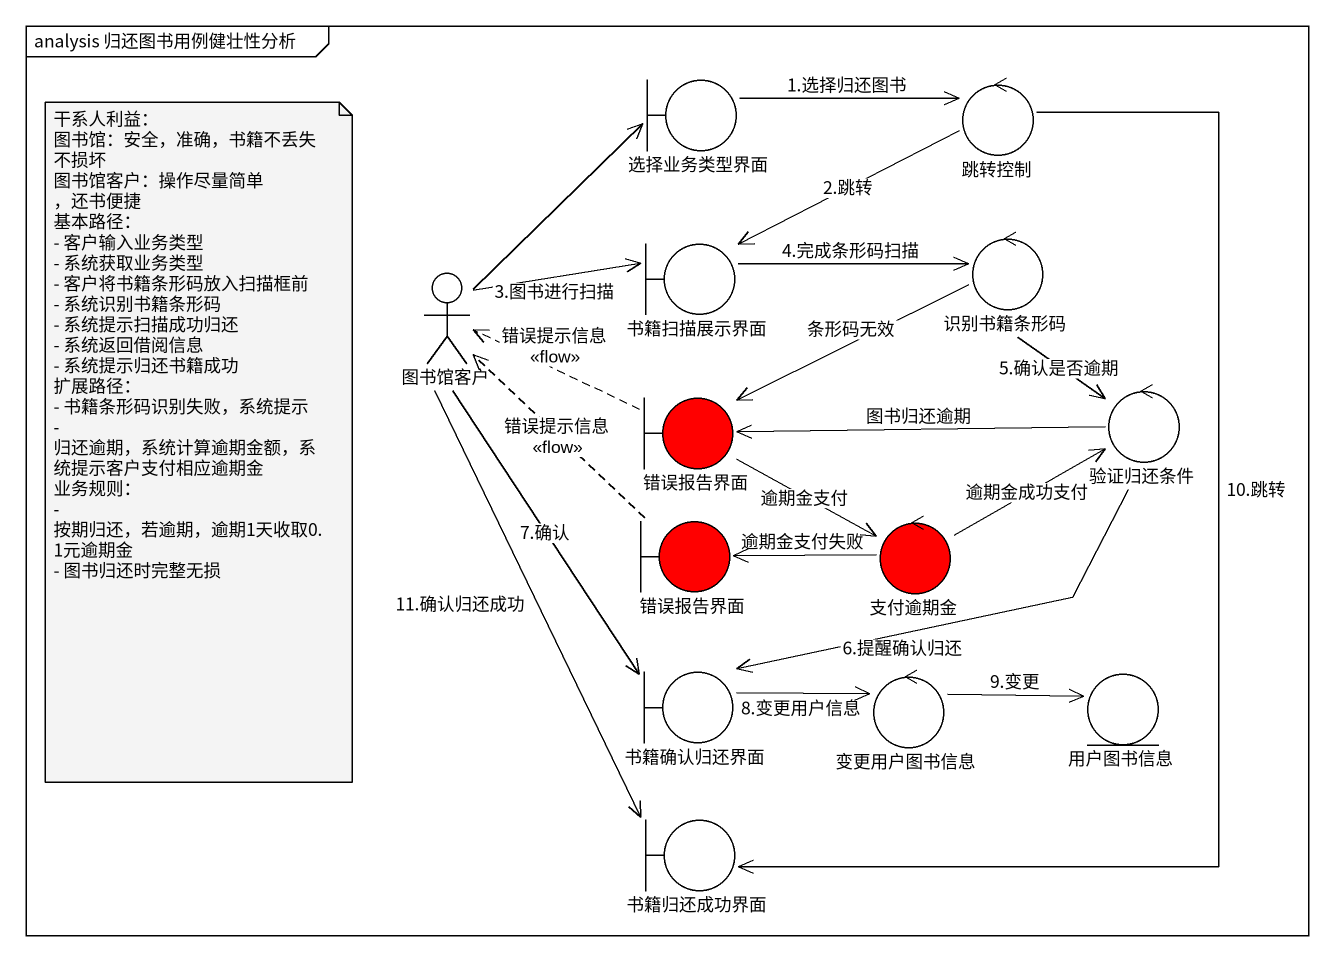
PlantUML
@startuml
mainframe analysis 归还图书用例健壮性分析
boundary 选择业务类型界面
control 跳转控制
boundary 书籍扫描展示界面
control 识别书籍条形码
actor 图书馆客户
boundary 错误报告界面 #FF0000
control 验证归还条件
boundary "错误报告界面" as 错误报告界面_2 #FF0000
control 支付逾期金 #FF0000
boundary 书籍确认归还界面
control 变更用户图书信息
entity 用户图书信息
boundary 书籍归还成功界面
选择业务类型界面 -right-> 跳转控制 : 1.选择归还图书
跳转控制 -left-> 书籍扫描展示界面 : 2.跳转
跳转控制 --> 书籍归还成功界面 : 10.跳转
书籍扫描展示界面 -right-> 识别书籍条形码 : 4.完成条形码扫描
识别书籍条形码 -left-> 错误报告界面 : 条形码无效
识别书籍条形码 --> 验证归还条件 : 5.确认是否逾期
图书馆客户 -up-> 选择业务类型界面
图书馆客户 -right-> 书籍扫描展示界面 : 3.图书进行扫描
图书馆客户 --> 书籍确认归还界面 : 7.确认
图书馆客户 --> 书籍归还成功界面 : 11.确认归还成功
错误报告界面 .left.> 图书馆客户 : 错误提示信息\n<<flow>>
错误报告界面 -right-> 支付逾期金 : 逾期金支付
验证归还条件 -left-> 错误报告界面 : 图书归还逾期
错误报告界面_2 .up.> 图书馆客户 : 错误提示信息\n<<flow>>
支付逾期金 -right-> 验证归还条件 : 逾期金成功支付
支付逾期金 -left-> 错误报告界面_2 : 逾期金支付失败
书籍确认归还界面 <-up- 验证归还条件 : 6.提醒确认归还
书籍确认归还界面 -right-> 变更用户图书信息 : 8.变更用户信息
变更用户图书信息 -right-> 用户图书信息 : 9.变更
note as N1
  干系人利益：
  图书馆：安全，准确，书籍不丢失不损坏
  图书馆客户：操作尽量简单 ，还书便捷
  基本路径：
  - 客户输入业务类型
  - 系统获取业务类型
  - 客户将书籍条形码放入扫描框前
  - 系统识别书籍条形码
  - 系统提示扫描成功归还
  - 系统返回借阅信息
  - 系统提示归还书籍成功
  扩展路径：
  - 书籍条形码识别失败，系统提示
  - 归还逾期，系统计算逾期金额，系统提示客户支付相应逾期金
  业务规则：
  - 按期归还，若逾期，逾期1天收取0.1元逾期金
  - 图书归还时完整无损
end note
@enduml
